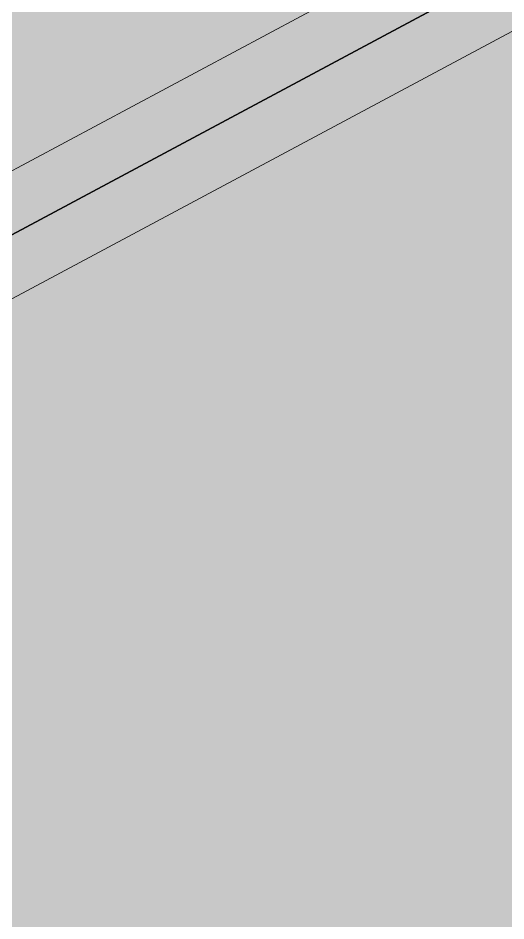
# Model space of a CAD drawing. Header units: millimetres. Extents: x 0 to 224629, y -187555 to 25097.
# Drawn here: x 64931 to 65796, y -154428 to -152827 of the extents above; entities that cross this region are included whole.
import ezdxf

# ---------------------------------------------------------------- set-up
doc = ezdxf.new("R2010")
doc.units = ezdxf.units.MM
doc.linetypes.add('Solid', pattern=[0])
for name, color, linetype, lineweight in [('Inner Walls', 5, 'Solid', 0), ('One-Bedroom Apartment', 252, 'Solid', 25), ('Studio Apartment', 1, 'Solid', 35)]:
    doc.layers.add(name, color=color, linetype=linetype, lineweight=lineweight)

msp = doc.modelspace()

# ---------------------------------------------------------------- hatches: boundary and pattern name
at = {"layer": 'One-Bedroom Apartment', "linetype": 'Solid', "lineweight": 25}
msp.add_hatch(color=250, dxfattribs=at).paths.add_polyline_path([(60823, -147944), (67611, -144310), (69163, -147209), (70715, -150108), (70715, -150109), (68857, -151103), (68857, -151103), (68621, -150663), (68620, -150661), (68619, -150660), (68617, -150659), (68616, -150658), (68614, -150657), (68612, -150657), (68610, -150658), (68608, -150659), (67080, -151476), (67079, -151477), (67077, -151479), (67076, -151480), (67076, -151482), (67075, -151484), (67075, -151486), (67076, -151488), (67076, -151490), (67312, -151931), (63927, -153743), (62375, -150843)], flags=0)
at = {"layer": 'Studio Apartment', "linetype": 'Solid', "lineweight": 25}
msp.add_hatch(color=252, dxfattribs=at).paths.add_polyline_path([(63927, -153743), (71597, -149637), (72909, -152087), (72909, -152087), (70991, -153113), (70989, -153114), (70988, -153116), (70987, -153117), (70986, -153119), (70986, -153121), (70986, -153123), (70986, -153125), (70987, -153127), (71223, -153568), (71223, -153568), (65479, -156642)], flags=0)

# ---------------------------------------------------------------- linework, layer by layer
at = {"layer": 'Inner Walls', "color": 47, "linetype": 'Solid', "lineweight": 15}
for p, q in [((64100, -153537), (67177, -151890)), ((67360, -152019), (64195, -153713))]:
    msp.add_line(p, q, dxfattribs=at)
at = {"layer": 'One-Bedroom Apartment', "color": 250, "linetype": 'Solid', "lineweight": 25}
msp.add_line((67312, -151931), (63927, -153743), dxfattribs=at)
at = {"layer": 'Studio Apartment', "color": 252, "linetype": 'Solid', "lineweight": 25}
msp.add_line((63927, -153743), (71597, -149637), dxfattribs=at)

doc.saveas('drawing.dxf')
